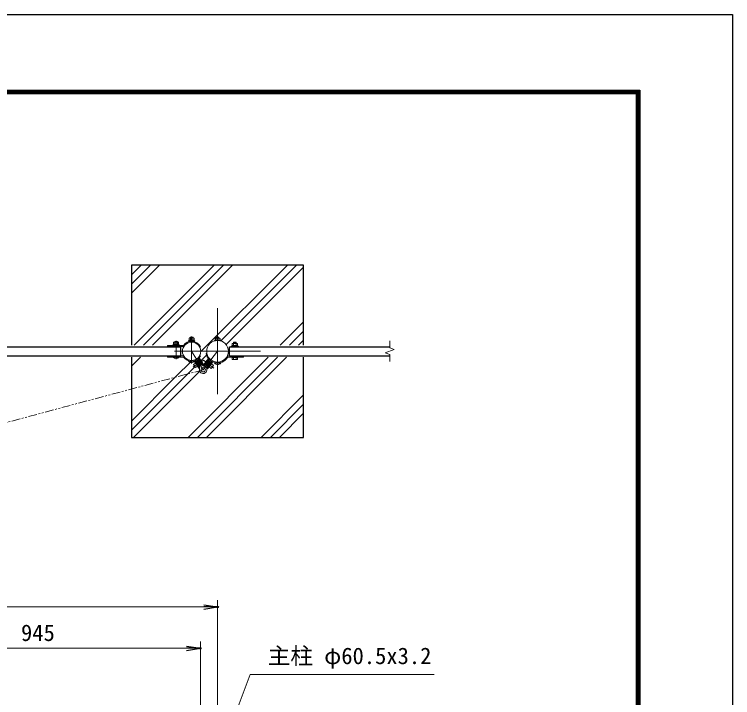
# Model space of a CAD drawing. Units: millimetres, scale not verified. Extents: x -4200 to 4200, y -2970 to 2970.
# Drawn here: x 2113 to 4200, y 986 to 2970 of the extents above; entities that cross this region are included whole.
import ezdxf
from ezdxf.enums import TextEntityAlignment as Align

# ---------------------------------------------------------------- set-up
doc = ezdxf.new("R2010")
doc.units = ezdxf.units.MM
doc.header["$LTSCALE"] = 10
doc.header["$PDMODE"] = 32
doc.header["$PDSIZE"] = 5
doc.linetypes.add('USER1', pattern=[50.8, 31.75, -6.35, 6.35, -6.35])
doc.linetypes.add('USER2', pattern=[5, 2.5, -0.5, 0.5, -0.5, 0.5, -0.5])
for name, color, linetype, lineweight in [('0-1_D-STR1', 1, 'Continuous', 25), ('0-2_D-STR3', 3, 'Continuous', 13), ('0-3_D-BMK', 2, 'USER1', 13), ('0-4_D-STR-DIM', 7, 'Continuous', 13), ('0-7_D-STR-TXT', 7, 'Continuous', 13), ('0-9_D-DCR-HCH', 7, 'Continuous', 13), ('0-A_D-STR4', 7, 'Continuous', 25), ('0-C_D-TTL', 2, 'Continuous', 25)]:
    doc.layers.add(name, color=color, linetype=linetype, lineweight=lineweight)
doc.layers.add('0-5_0', color=7, linetype='Continuous')
doc.layers.add('0-6_Defpoints', color=8, linetype='Continuous')
doc.styles.add('ＭＳ ゴシック', font='')
doc.styles.get('ＭＳ ゴシック').set_extended_font_data('MS Gothic')

# ---------------------------------------------------------------- blocks, each defined once
blk = doc.blocks.new('_Open')
at = {"layer": '0-5_0'}
blk.add_line((-10, 1.667), (0, 0), dxfattribs=at)
blk.add_lwpolyline([(-10, -1.667), (0, 0), (-10, 0)], dxfattribs=at)

msp = doc.modelspace()

# ---------------------------------------------------------------- linework, layer by layer
at = {"layer": '0-1_D-STR1'}
for p, q in [((1765.1, 2004.61), (2597.1, 2004.61)), ((2597.1, 1978.61), (2597.1, 2004.61)), ((2738.6, 1978.61), (2738.6, 2004.61)), ((2738.6, 2004.61), (3203.6, 2004.61)), ((1765.1, 1978.61), (2597.1, 1978.61)), ((2738.6, 1978.61), (3203.6, 1978.61))]:
    msp.add_line(p, q, dxfattribs=at)
at = {"layer": '0-2_D-STR3'}
for p, q in [((2620.5, 2024.31), (2635.9, 2024.31)), ((2620.5, 2022.31), (2620.5, 2024.31)), ((2620.7, 2024.31), (2620.7, 2030.11)), ((2635.7, 2024.31), (2620.7, 2024.31)), ((2633.98, 2030.81), (2622.44, 2030.81)), ((2624.2, 2031.71), (2624.2, 2030.81)), ((2624.45, 2024.31), (2624.45, 2030.11)), ((2631.4, 2032.51), (2625, 2032.51)), ((2625, 2030.81), (2625, 2032.51)), ((2631.4, 2030.81), (2631.4, 2032.51)), ((2632.2, 2031.71), (2631.4, 2032.51)), ((2631.95, 2024.31), (2631.95, 2030.11)), ((2632.2, 2031.71), (2632.2, 2030.81)), ((2635.7, 2024.31), (2635.7, 2030.11)), ((2635.9, 2022.31), (2635.9, 2024.31)), ((2696.1, 2023.33), (2696.1, 2029.13)), ((2709.38, 2029.83), (2697.84, 2029.83)), ((2699.6, 2029.83), (2699.6, 2031.39)), ((2699.85, 2023.33), (2699.85, 2029.13)), ((2706.8, 2032.19), (2700.4, 2032.19)), ((2700.4, 2029.83), (2700.4, 2032.19)), ((2706.8, 2029.83), (2706.8, 2032.19)), ((2707.6, 2031.39), (2706.8, 2032.19)), ((2707.35, 2023.33), (2707.35, 2029.13)), ((2707.6, 2029.83), (2707.6, 2031.39)), ((2711.1, 2023.33), (2711.1, 2029.13)), ((2558.05, 2008.31), (2558.05, 2005.11)), ((2604.37, 2008.31), (2558.05, 2008.31)), ((2605.28, 2005.11), (2558.05, 2005.11)), ((2575.35, 2011.91), (2590.75, 2011.91)), ((2575.35, 2009.91), (2575.35, 2011.91)), ((2575.35, 2009.91), (2590.75, 2009.91)), ((2575.55, 2011.91), (2575.55, 2017.71)), ((2590.55, 2011.91), (2575.55, 2011.91)), ((2588.83, 2018.41), (2577.29, 2018.41)), ((2579.05, 2018.41), (2579.05, 2019.11)), ((2579.3, 2011.91), (2579.3, 2017.71)), ((2586.25, 2019.91), (2579.85, 2019.91)), ((2579.85, 2018.41), (2579.85, 2019.91)), ((2586.25, 2018.41), (2586.25, 2019.91)), ((2587.05, 2019.11), (2586.25, 2019.91)), ((2586.8, 2011.91), (2586.8, 2017.71)), ((2587.05, 2018.41), (2587.05, 2019.11)), ((2590.55, 2011.91), (2590.55, 2017.71)), ((2590.75, 2009.91), (2590.75, 2011.91)), ((2620.5, 2022.31), (2635.9, 2022.31)), ((2653.6, 2005.81), (2651.42, 2004.59)), ((2711.1, 2023.33), (2696.1, 2023.33)), ((2742.6, 2006.21), (2764.6, 2006.21)), ((2742.6, 2004.61), (2742.6, 2006.21)), ((2742.6, 2004.61), (2742.6, 2006.21)), ((2742.6, 2004.61), (2764.6, 2004.61)), ((2745.9, 2008.21), (2761.3, 2008.21)), ((2745.9, 2006.21), (2745.9, 2008.21)), ((2745.9, 2006.21), (2761.3, 2006.21)), ((2746.1, 2008.21), (2746.1, 2014.01)), ((2761.1, 2008.21), (2746.1, 2008.21)), ((2759.38, 2014.71), (2747.84, 2014.71)), ((2749.6, 2014.71), (2749.6, 2017.31)), ((2749.85, 2008.21), (2749.85, 2014.01)), ((2750.6, 2014.71), (2750.6, 2018.31)), ((2756.6, 2018.31), (2750.6, 2018.31)), ((2756.6, 2014.71), (2756.6, 2018.31)), ((2757.6, 2017.31), (2756.6, 2018.31)), ((2757.35, 2008.21), (2757.35, 2014.01)), ((2757.6, 2014.71), (2757.6, 2017.31)), ((2761.1, 2008.21), (2761.1, 2014.01)), ((2761.3, 2006.21), (2761.3, 2008.21)), ((2764.6, 2004.61), (2764.6, 2006.21)), ((2764.6, 2004.61), (2764.6, 2006.21)), ((2672.73, 1985.63), (2670.27, 1985.15)), ((2558.05, 1974.91), (2558.05, 1978.11)), ((2605.28, 1978.11), (2558.05, 1978.11)), ((2604.37, 1974.91), (2558.05, 1974.91)), ((2592.05, 1974.91), (2574.05, 1974.91)), ((2577.4, 1978.31), (2577.92, 1978.61)), ((2577.4, 1978.11), (2577.4, 1978.31)), ((2588.7, 1978.31), (2588.18, 1978.61)), ((2588.7, 1978.11), (2588.7, 1978.31)), ((2637.2, 1962.51), (2619.2, 1962.51)), ((2623.05, 1962.51), (2623.05, 1963.06)), ((2633.85, 1962.51), (2633.85, 1963.06)), ((2649.29, 1942.18), (2635.94, 1963.55)), ((2651.22, 1943.43), (2638.2, 1964.28)), ((2639.46, 1964.77), (2639.35, 1964.32)), ((2639.35, 1964.32), (2651.04, 1945.6)), ((2640.68, 1962.2), (2642.37, 1963.26)), ((2642.37, 1963.26), (2651.91, 1947.99)), ((2647.46, 1966.44), (2649.16, 1967.5)), ((2647.46, 1966.44), (2657, 1951.17)), ((2647.63, 1969.94), (2659.52, 1950.9)), ((2647.78, 1969.63), (2647.83, 1969.62)), ((2661.4, 1949.79), (2648.38, 1970.63)), ((2663.35, 1951.01), (2650.02, 1972.35)), ((2653.6, 1977.41), (2651.42, 1978.63)), ((2662.51, 1952.34), (2676.83, 1970.73)), ((2663.36, 1949.69), (2678.34, 1968.93)), ((2678.89, 1968.01), (2665.33, 1950.6)), ((2678.93, 1964.81), (2667.88, 1950.61)), ((2672.83, 1942.32), (2687.81, 1961.55)), ((2686.78, 1961.87), (2673.22, 1944.45)), ((2677.36, 1966.04), (2678.93, 1964.81)), ((2679.16, 1968.04), (2678.89, 1968.01)), ((2686.75, 1962.14), (2686.78, 1961.87)), ((2734.97, 1978.11), (2778.6, 1978.11)), ((2734.97, 1974.91), (2778.6, 1974.91)), ((2762.6, 1973.31), (2744.6, 1973.31)), ((2746.1, 1978.11), (2746.1, 1978.61)), ((2761.1, 1978.11), (2746.1, 1978.11)), ((2746.1, 1968.89), (2746.1, 1973.31)), ((2761.1, 1973.31), (2746.1, 1973.31)), ((2759.23, 1967.81), (2747.97, 1967.81)), ((2749.85, 1978.11), (2749.85, 1978.61)), ((2749.85, 1968.89), (2749.85, 1973.31)), ((2757.35, 1978.11), (2757.35, 1978.61)), ((2757.36, 1968.89), (2757.36, 1973.31)), ((2761.1, 1978.11), (2761.1, 1978.61)), ((2761.1, 1968.89), (2761.1, 1973.31)), ((2762.6, 1974.91), (2762.6, 1973.31)), ((2778.6, 1974.91), (2778.6, 1978.11)), ((2639.22, 1944.14), (2645.58, 1948.12)), ((2641.71, 1958.66), (2642.55, 1959.19)), ((2648.38, 1949.86), (2642.55, 1959.19)), ((2647.53, 1949.33), (2648.38, 1949.86)), ((2651.22, 1943.43), (2649.27, 1942.21)), ((2650.21, 1946.93), (2651.91, 1947.99)), ((2657, 1951.17), (2658.69, 1952.23)), ((2661.4, 1949.79), (2663.35, 1951.01)), ((2663.36, 1949.69), (2662.41, 1950.42)), ((2666.3, 1951.84), (2667.88, 1950.61)), ((2683.67, 1961.12), (2672.61, 1946.92)), ((2672.61, 1946.92), (2674.19, 1945.69)), ((2672.83, 1942.32), (2674.64, 1940.9)), ((2674.64, 1940.9), (2689.93, 1960.53)), ((2676.22, 1948.3), (2682.98, 1956.98)), ((2676.22, 1948.3), (2677.01, 1947.69)), ((2678.83, 1946.28), (2684.74, 1941.67)), ((2682.98, 1956.98), (2683.77, 1956.37)), ((2683.67, 1961.12), (2685.25, 1959.89)), ((2684.74, 1941.67), (2691.5, 1950.35)), ((2685.58, 1954.96), (2691.5, 1950.35)), ((2712.6, 1957.19), (2694.6, 1957.19)), ((2697.95, 1957.19), (2697.95, 1958.13)), ((2709.25, 1957.19), (2709.25, 1958.13))]:
    msp.add_line(p, q, dxfattribs=at)
for points in [[(2632.2, 2031.71), (2624.2, 2031.71), (2625, 2032.51)], [(2707.6, 2031.39), (2699.6, 2031.39), (2700.4, 2032.19)], [(2587.05, 2019.11), (2579.05, 2019.11), (2579.85, 2019.91)], [(2694.6, 2021.74), (2694.6, 2023.33), (2712.6, 2023.33), (2712.6, 2021.74)], [(2757.6, 2017.31), (2749.6, 2017.31), (2750.6, 2018.31)], [(2762.6, 1974.91), (2744.6, 1974.91), (2744.6, 1973.31)], [(2639.22, 1944.14), (2633.39, 1953.47), (2639.75, 1957.45)]]:
    msp.add_lwpolyline(points, dxfattribs=at)
for points in [[(2592.05, 2009.91), (2592.05, 2008.31), (2574.05, 2008.31), (2574.05, 2009.91)], [(2637.2, 2022.31), (2637.2, 2020.71), (2619.2, 2020.71), (2619.2, 2022.31)]]:
    msp.add_lwpolyline(points, close=True, dxfattribs=at)
for centre, radius in [((2628.2, 1991.61), 26.6), ((2703.6, 1991.61), 31.45), ((2661.76, 1937.87), 6.3)]:
    msp.add_circle(centre, radius, dxfattribs=at)
for centre, radius, start, end in [((2622.58, 2027.96), 2.85, 48.86505, 131.13495), ((2628.2, 2020.41), 10.39, 68.85295, 111.14705), ((2633.83, 2027.96), 2.85, 48.83491, 131.16509), ((2697.98, 2026.98), 2.85, 48.86505, 131.13495), ((2703.6, 2019.43), 10.39, 68.85295, 111.14705), ((2709.23, 2026.98), 2.85, 48.83491, 131.16509), ((2577.43, 2015.56), 2.85, 48.86505, 131.13495), ((2583.05, 2008.01), 10.39, 68.85295, 111.14705), ((2588.68, 2015.56), 2.85, 48.83491, 131.16509), ((2628.2, 1991.61), 29.1, 29.2082, 144.97854), ((2747.98, 2011.86), 2.85, 48.86505, 131.13495), ((2753.6, 2004.31), 10.39, 68.85295, 111.14705), ((2759.23, 2011.86), 2.85, 48.83491, 131.16509), ((2703.6, 1991.61), 33.95, 190.95712, 327.61089), ((2583.05, 1983.03), 12.12, 222.07502, 317.92498), ((2580.23, 1971.9), 7, 106.71589, 113.81332), ((2580.23, 1971.9), 7, 66.18668, 73.28411), ((2585.88, 1971.96), 6.95, 106.90112, 113.9872), ((2585.88, 1971.96), 6.95, 66.0128, 73.09888), ((2628.2, 1991.61), 29.1, 215.02146, 330.7918), ((2628.2, 1970.63), 12.12, 222.07502, 317.92498), ((2734.97, 1971.71), 6.4, 90, 122.90115), ((2734.97, 1971.71), 3.2, 90, 147.61089), ((2747.97, 1969.97), 2.16, 210, 330), ((2753.6, 1974.88), 7.08, 237.93138, 302.06862), ((2759.23, 1969.97), 2.16, 210, 330), ((2661.76, 1937.87), 10.8, 161.25364, 82.72314), ((2646.8, 1942.95), 5, 341.25364, 31.98839), ((2663.76, 1953.55), 5, 211.98839, 262.72314), ((2661.39, 1953.67), 5, 280.50168, 322.09181), ((2677.17, 1941.38), 5, 142.09181, 192.82656), ((2703.6, 1965.31), 12.12, 222.07502, 317.92498)]:
    msp.add_arc(centre, radius, start, end, dxfattribs=at)
at = {"layer": '0-3_D-BMK'}
for p, q in [((2703.6, 2116.61), (2703.6, 1866.61)), ((2628.2, 1956.34), (2628.2, 2035.02)), ((2703.6, 1951.02), (2703.6, 2029.7)), ((2583.05, 1968.74), (2583.05, 2022.42)), ((2578.6, 1991.61), (2828.6, 1991.61)), ((2628.2, 1991.61), (2661.76, 1937.87)), ((2703.6, 1991.61), (2661.76, 1937.87)), ((2663.27, 1965.7), (2632.87, 1946.71)), ((2663.04, 1965.78), (2692.44, 1942.88))]:
    msp.add_line(p, q, dxfattribs=at)
at = {"layer": '0-3_D-BMK', "linetype": 'USER2'}
msp.add_line((2661.76, 1937.87), (1739.75, 1690.82), dxfattribs=at)
at = {"layer": '0-4_D-STR-DIM'}
for p, q in [((3203.6, 2001.23), (3203.6, 2021.61)), ((3190.39, 1986.8), (3216.82, 1996.42)), ((3203.6, 1981.99), (3190.39, 1986.8)), ((3216.82, 1996.42), (3203.6, 2001.23)), ((3203.6, 1961.61), (3203.6, 1981.99)), ((2703.6, 934.14), (2703.6, 1268.9)), ((743.6, 1248.9), (2663.6, 1248.9)), ((2653.6, 863.3), (2653.6, 1148.9)), ((1748.6, 1128.9), (2613.6, 1128.9))]:
    msp.add_line(p, q, dxfattribs=at)
at = {"layer": '0-6_Defpoints'}
for p in [(2703.6, 1248.9), (2653.6, 1128.9)]:
    msp.add_point(p, dxfattribs=at)
at = {"layer": '0-7_D-STR-TXT'}
msp.add_lwpolyline([(3333.13, 1052.59), (2798.45, 1052.59), (2708.45, 812.32)], dxfattribs=at)
at = {"layer": '0-9_D-DCR-HCH'}
for p, q in [((2453.6, 2160.21), (2534.99, 2241.61)), ((2453.6, 2186.73), (2508.48, 2241.61)), ((2453.6, 2213.25), (2481.96, 2241.61)), ((2461.59, 2009.11), (2694.09, 2241.61)), ((2488.11, 2009.11), (2720.61, 2241.61)), ((2514.63, 2009.11), (2747.13, 2241.61)), ((2713.51, 2022.37), (2932.74, 2241.61)), ((2729.61, 2011.96), (2953.6, 2235.95)), ((2885.86, 2009.11), (2953.6, 2076.85)), ((2912.37, 2009.11), (2953.6, 2050.34)), ((2938.89, 2009.11), (2953.6, 2023.82)), ((2453.6, 1948.08), (2479.63, 1974.11)), ((2618.36, 1741.61), (2850.86, 1974.11)), ((2644.87, 1741.61), (2877.37, 1974.11)), ((2655.2, 1964.06), (2672.84, 1981.7)), ((2671.39, 1741.61), (2903.89, 1974.11)), ((2459.26, 1741.61), (2651.71, 1934.06)), ((2830.49, 1741.61), (2953.6, 1864.72)), ((2857.01, 1741.61), (2953.6, 1838.2)), ((2883.52, 1741.61), (2953.6, 1811.69))]:
    msp.add_line(p, q, dxfattribs=at)
for points in [[(2655.65, 1991.03), (2656.23, 1991.61), (2906.23, 2241.61)], [(2453.6, 1788.98), (2580.8, 1916.18), (2628.82, 1964.2)], [(2453.6, 1762.47), (2617.02, 1925.89), (2637.71, 1946.57)]]:
    msp.add_lwpolyline(points, dxfattribs=at)
at = {"layer": '0-A_D-STR4'}
msp.add_line((2453.6, 2241.61), (2453.6, 2009.11), dxfattribs=at)
for points in [[(2953.6, 2009.11), (2953.6, 2241.61), (2453.6, 2241.61)], [(2453.6, 1974.11), (2453.6, 1741.61), (2953.6, 1741.61), (2953.6, 1974.11)]]:
    msp.add_lwpolyline(points, dxfattribs=at)
at = {"layer": '0-C_D-TTL'}
for points in [[(-4200.18, 2970.19), (4199.82, 2970.19), (4199.82, -2969.81), (-4200.18, -2969.81)], [(-3930.18, 2750.19), (3929.82, 2750.19), (3929.82, -2749.81), (-3930.18, -2749.81)], [(-3927.68, 2747.69), (3927.32, 2747.69), (3927.32, -2747.31), (-3927.68, -2747.31)], [(-3925.18, 2745.19), (3924.82, 2745.19), (3924.82, -2744.81), (-3925.18, -2744.81)], [(-3922.68, 2742.69), (3922.32, 2742.69), (3922.32, -2742.31), (-3922.68, -2742.31)], [(-3920.18, 2740.19), (3919.82, 2740.19), (3919.82, -2739.81), (-3920.18, -2739.81)]]:
    msp.add_lwpolyline(points, close=True, dxfattribs=at)

# ---------------------------------------------------------------- block references
at = {"layer": '0-4_D-STR-DIM', "xscale": 4, "yscale": 4}
for p in [(2703.6, 1248.9), (2653.6, 1128.9)]:
    msp.add_blockref('_Open', p, dxfattribs=at)

# ---------------------------------------------------------------- texts
at = {"layer": '0-4_D-STR-DIM', "style": 'ＭＳ ゴシック'}
msp.add_text('945', height=48.09, dxfattribs=at).set_placement((2132.63, 1135.65), align=Align.BOTTOM_LEFT)
at = {"layer": '0-7_D-STR-TXT', "style": 'ＭＳ ゴシック'}
msp.add_text('主柱 φ60.5x3.2', height=48.09, dxfattribs=at).set_placement((2849.37, 1068.6), align=Align.BOTTOM_LEFT)

doc.saveas('drawing.dxf')
